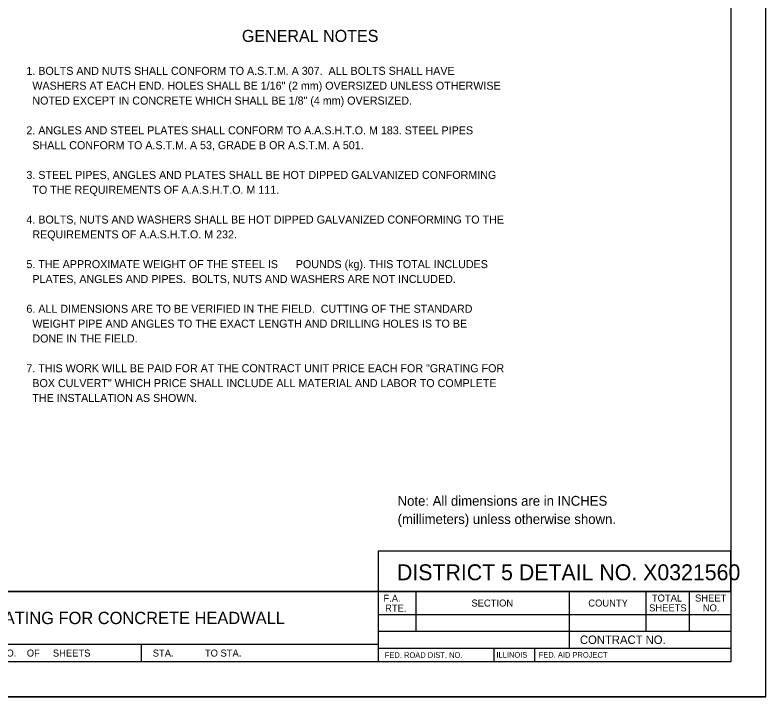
# Model space of a CAD drawing. Extents: x 99167 to 99847, y 99421 to 99861.
# Drawn here: x 99633.2 to 99847.1, y 99420.6 to 99614.8 of the extents above; entities that cross this region are included whole.
import ezdxf

# ---------------------------------------------------------------- set-up
doc = ezdxf.new("R2010")
doc.units = 0
for name, color, linetype in [('Design_PR_Roadway Notes', 7, 'Continuous'), ('Sheets_50 Reference Boundary', 7, 'Continuous'), ('Sheets_General Details', 7, 'Continuous'), ('Sheets_Printer Plotting Border', 7, 'Continuous')]:
    doc.layers.add(name, color=color, linetype=linetype)

msp = doc.modelspace()

# ---------------------------------------------------------------- linework, layer by layer
at = {"layer": 'Sheets_50 Reference Boundary'}
msp.add_lwpolyline([(99207.08, 99850.61), (99837.08, 99850.61), (99837.08, 99450.62), (99207.08, 99450.62)], close=True, dxfattribs=at)
at = {"layer": 'Sheets_General Details'}
for p, q in [((99847.08, 99420.62), (99847.08, 99860.62)), ((99207.08, 99450.62), (99837.08, 99450.62)), ((99736.57, 99450.62), (99736.57, 99430.62)), ((99747.37, 99450.62), (99747.37, 99439.31)), ((99790.97, 99450.62), (99790.97, 99434.51)), ((99812.81, 99450.62), (99812.81, 99439.31)), ((99825.23, 99450.62), (99825.23, 99439.31)), ((99736.57, 99444.11), (99837.08, 99444.11)), ((99736.57, 99439.31), (99837.08, 99439.31)), ((99582.57, 99435.62), (99736.57, 99435.62)), ((99669.08, 99435.62), (99669.08, 99430.62)), ((99736.57, 99434.51), (99837.08, 99434.51)), ((99769.51, 99434.51), (99769.51, 99430.62)), ((99781.11, 99434.51), (99781.11, 99430.62)), ((99847.08, 99420.62), (99167.08, 99420.62))]:
    msp.add_line(p, q, dxfattribs=at)
for points in [[(99207.08, 99850.62), (99837.08, 99850.62), (99837.08, 99430.62), (99207.08, 99430.62)], [(99736.57, 99450.62), (99837.08, 99450.62), (99837.08, 99462.11), (99736.57, 99462.11)]]:
    msp.add_lwpolyline(points, close=True, dxfattribs=at)
at = {"layer": 'Sheets_Printer Plotting Border'}
msp.add_lwpolyline([(99167.08, 99420.62), (99847.08, 99420.62), (99847.08, 99860.62), (99167.08, 99860.62)], close=True, dxfattribs=at)

# ---------------------------------------------------------------- texts
at = {"layer": 'Design_PR_Roadway Notes'}
for s, height, p in [('GENERAL NOTES', 3.42, (99697.79, 99607.15)), ('1. BOLTS AND NUTS SHALL CONFORM TO A.S.T.M. A 307.  ALL BOLTS SHALL HAVE', 2.2801, (99636.4, 99597.77)), ('  WASHERS AT EACH END. HOLES SHALL BE 1/16" (2 mm) OVERSIZED UNLESS OTHERWISE', 2.2801, (99636.4, 99593.54)), ('  NOTED EXCEPT IN CONCRETE WHICH SHALL BE 1/8" (4 mm) OVERSIZED.', 2.2801, (99636.4, 99589.3)), ('2. ANGLES AND STEEL PLATES SHALL CONFORM TO A.A.S.H.T.O. M 183. STEEL PIPES', 2.2801, (99636.4, 99580.83)), ('  SHALL CONFORM TO A.S.T.M. A 53, GRADE B OR A.S.T.M. A 501.', 2.2801, (99636.4, 99576.6)), ('3. STEEL PIPES, ANGLES AND PLATES SHALL BE HOT DIPPED GALVANIZED CONFORMING', 2.2801, (99636.4, 99568.13)), ('  TO THE REQUIREMENTS OF A.A.S.H.T.O. M 111.', 2.2801, (99636.4, 99563.9)), ('4. BOLTS, NUTS AND WASHERS SHALL BE HOT DIPPED GALVANIZED CONFORMING TO THE', 2.2801, (99636.4, 99555.43)), ('  REQUIREMENTS OF A.A.S.H.T.O. M 232.', 2.2801, (99636.4, 99551.2)), ('5. THE APPROXIMATE WEIGHT OF THE STEEL IS      POUNDS (kg). THIS TOTAL INCLUDES', 2.2801, (99636.4, 99542.73)), ('  PLATES, ANGLES AND PIPES.  BOLTS, NUTS AND WASHERS ARE NOT INCLUDED.', 2.2801, (99636.4, 99538.49)), ('6. ALL DIMENSIONS ARE TO BE VERIFIED IN THE FIELD.  CUTTING OF THE STANDARD', 2.2801, (99636.4, 99530.02)), ('  WEIGHT PIPE AND ANGLES TO THE EXACT LENGTH AND DRILLING HOLES IS TO BE ', 2.2801, (99636.4, 99525.79)), ('  DONE IN THE FIELD.', 2.2801, (99636.4, 99521.56)), ('7. THIS WORK WILL BE PAID FOR AT THE CONTRACT UNIT PRICE EACH FOR "GRATING FOR', 2.2801, (99636.4, 99513.09)), ('  BOX CULVERT" WHICH PRICE SHALL INCLUDE ALL MATERIAL AND LABOR TO COMPLETE', 2.2801, (99636.4, 99508.85)), ('  THE INSTALLATION AS SHOWN.', 2.2801, (99636.4, 99504.62))]:
    msp.add_text(s, height=height, dxfattribs=at).set_placement(p)
at = {"layer": 'Sheets_General Details'}
for s, height, p in [('Note: All dimensions are in INCHES', 2.8003, (99742.14, 99475.07)), ('(millimeters) unless otherwise shown.', 2.8003, (99742.14, 99469.87)), ('DISTRICT 5 DETAIL NO. X0321560   ', 4.5381, (99741.96, 99453.85)), ('F.A.', 2, (99738.11, 99447.72)), ('TOTAL', 2, (99814.58, 99447.79)), ('SHEET', 2, (99826.87, 99447.79)), ('SECTION', 2, (99763.17, 99446.36)), ('COUNTY', 2, (99796.46, 99446.36)), ('RTE.', 2, (99738.58, 99444.92)), ('SHEETS', 2, (99813.79, 99444.99)), ('NO.', 2, (99829.08, 99444.99)), ('GRATING FOR CONCRETE HEADWALL', 3.5, (99622.93, 99441.37)), ('CONTRACT NO.      ', 2.4, (99794.08, 99435.71)), ('SHEET NO.    OF     SHEETS', 2, (99619.12, 99432.12)), ('STA.            TO STA.            ', 2, (99672.38, 99432.12)), ('FED. ROAD DIST. NO.  ', 1.6, (99738.5, 99431.76)), ('ILLINOIS', 1.6, (99770.3, 99431.81)), ('FED. AID PROJECT', 1.6, (99782.33, 99431.81))]:
    msp.add_text(s, height=height, dxfattribs=at).set_placement(p)

doc.saveas('drawing.dxf')
